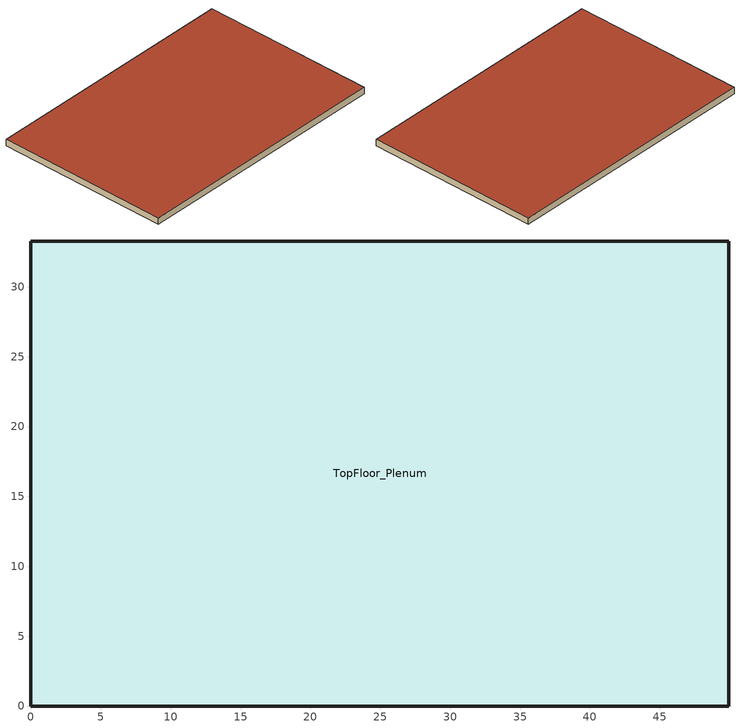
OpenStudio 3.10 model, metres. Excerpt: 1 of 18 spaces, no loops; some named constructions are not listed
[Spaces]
TopFloor_Plenum
 floor to Core_top (TypicalPlenumFloorInterior): 45.34,28.7 45.34,4.57 4.57,4.57 4.57,28.7 z10.67
 floor to Perimeter_top_ZN_1 (TypicalPlenumFloorInterior): 45.34,4.57 49.91,0 0,0 4.57,4.57 z10.67
 floor to Perimeter_top_ZN_2 (TypicalPlenumFloorInterior): 49.91,33.27 49.91,0 45.34,4.57 45.34,28.7 z10.67
 floor to Perimeter_top_ZN_3 (TypicalPlenumFloorInterior): 49.91,33.27 45.34,28.7 4.57,28.7 0,33.27 z10.67
 floor to Perimeter_top_ZN_4 (TypicalPlenumFloorInterior): 0,33.27 4.57,28.7 4.57,4.57 0,0 z10.67
 wall outside (MetalFrameWallU055): 49.91,0 49.91,33.27 0,33.27 0,0 49.91,0 z10.67:11.89
 roof outside (FlatNonresWoodFramingAndOtherRoofU028): 49.91,0 49.91,33.27 0,33.27 0,0 z11.89
[Schedule:Day]
OfficeClgSetptWD: 1, 0, 29.4444, 2, 0, 29.4444, 3, 0, 29.4444, 4, 0, 29.4444, 5, 0, 29.4444, 6, 0, 23.8889, 7, 0, 23.8889, 8, 0, 23.8889, 9, 0, 23.8889, 10, 0, 23.8889, 11, 0, 23.8889, 12, 0, 23.8889, 13, 0, 23.8889, 14, 0, 23.8889, 15, 0, 23.8889, 16, 0, 23.8889, 17, 0, 23.8889, 18, 0, 23.8889, 19, 0, 23.8889, 20, 0, 23.8889, 21, 0, 23.8889, 22, 0, 23.8889, 23, 0, 23.8889, 24, 0, 23.8889
OfficeClgSetptSat: 1, 0, 29.4444, 2, 0, 29.4444, 3, 0, 29.4444, 4, 0, 29.4444, 5, 0, 29.4444, 6, 0, 23.8889, 7, 0, 23.8889, 8, 0, 23.8889, 9, 0, 23.8889, 10, 0, 23.8889, 11, 0, 23.8889, 12, 0, 23.8889, 13, 0, 23.8889, 14, 0, 23.8889, 15, 0, 23.8889, 16, 0, 23.8889, 17, 0, 23.8889, 18, 0, 23.8889, 19, 0, 23.8889, 20, 0, 29.4444, 21, 0, 29.4444, 22, 0, 29.4444, 23, 0, 29.4444, 24, 0, 29.4444
